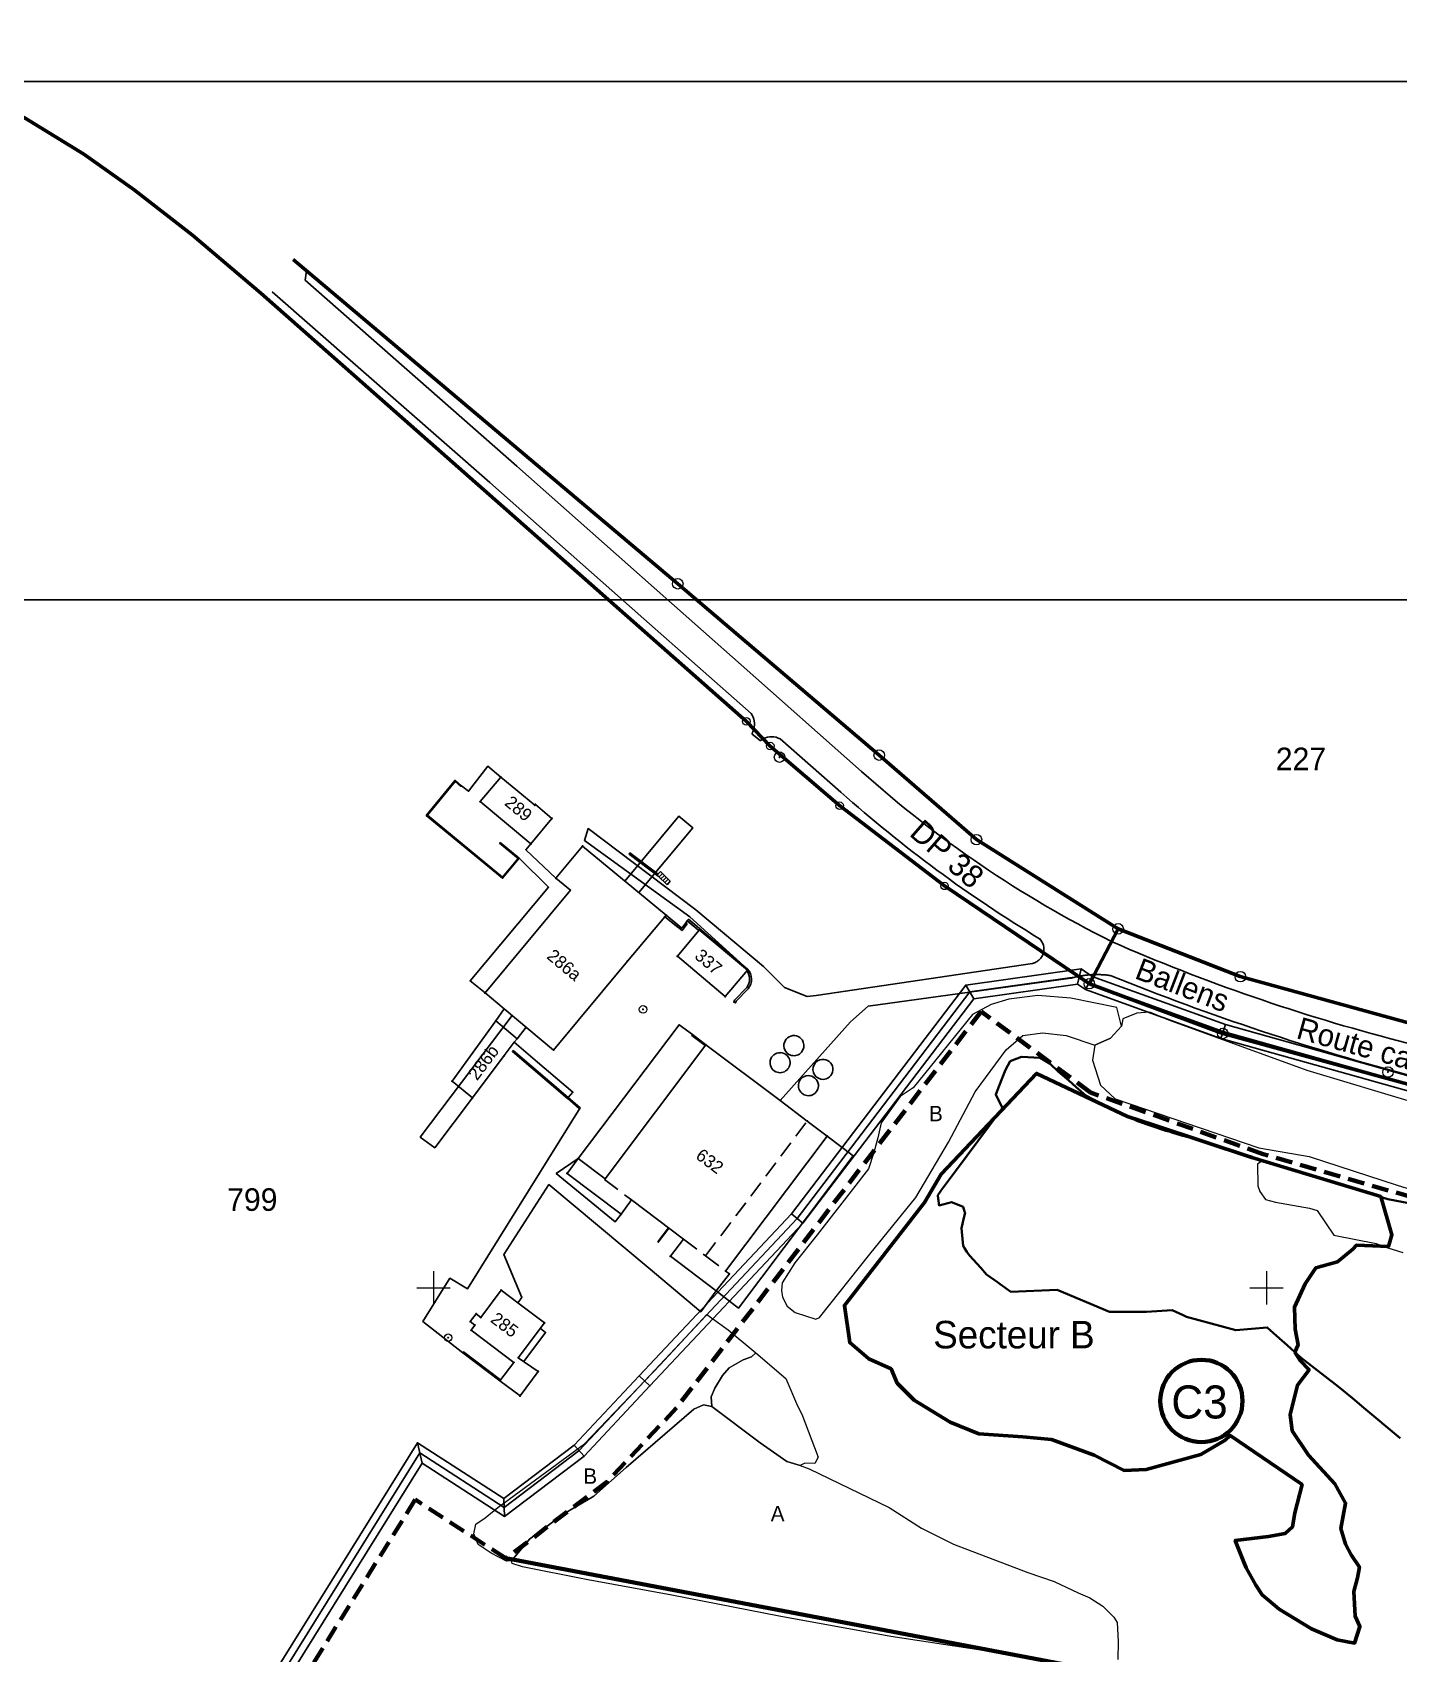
# Model space of a CAD drawing. Header units: metres. Extents: x 520385 to 521901, y 155400 to 156504.
# Drawn here: x 520903.7 to 521231.7, y 156112.3 to 156501.3 of the extents above; entities that cross this region are included whole.
import ezdxf

# ---------------------------------------------------------------- set-up
doc = ezdxf.new("R2010")
doc.units = ezdxf.units.M
doc.linetypes.add('HIDDEN', pattern=[6, 4, -2])
for name, color, linetype in [('A0260', 7, 'Continuous'), ('B0261', 7, 'Continuous'), ('CADRE_RESEAU', 7, 'Continuous'), ('CDS_BATIMENTS', 7, 'Continuous'), ('CDS_NATURES', 7, 'Continuous'), ('OBJETS_DIVERS', 7, 'Continuous'), ('ORTHOT_04-02-2022', 7, 'Continuous'), ('P_RIM_TRE_EXPLOITATION', 7, 'Continuous'), ('P_RIM_TRE_EXTRACTION', 7, 'Continuous'), ('POCHAGE', 7, 'Continuous'), ('POINTS', 7, 'Continuous'), ('PROJET_CASIER', 7, 'Continuous'), ('PROPRIETE_IMMEUBLES', 7, 'Continuous'), ('REMBLAIS', 7, 'Continuous'), ('SECTEUR_CUBAGE', 7, 'Continuous'), ('SECTEUR_NON_EXPLOITE0263', 7, 'Continuous'), ('TXT-CDS', 7, 'Continuous'), ('TXT-IM', 7, 'Continuous'), ('TXT-ODL', 7, 'Continuous')]:
    doc.layers.add(name, color=color, linetype=linetype)

# ---------------------------------------------------------------- blocks, each defined once
blk = doc.blocks.new('1')
at = {"layer": 'POINTS', "color": 8, "lineweight": 15}
blk.add_circle((0, 0), 0.7, dxfattribs=at)
at = {"layer": 'POINTS', "color": 7}
blk.add_circle((0, 0), 0.05, dxfattribs=at)
blk = doc.blocks.new('2')
at = {"layer": 'POINTS', "color": 8, "lineweight": 15}
blk.add_circle((0, 0), 0.5, dxfattribs=at)
at = {"layer": 'POINTS', "color": 7}
blk.add_circle((0, 0), 0.05, dxfattribs=at)
blk = doc.blocks.new('6')
at = {"layer": 'POINTS', "color": 8}
blk.add_circle((0, 0), 0.05, dxfattribs=at)
blk = doc.blocks.new('*G20')
at = {"layer": 'CADRE_RESEAU', "color": 136}
blk.add_polyline3d([(-1.94, 984, 0), (1226.06, 984, 0), (1226.06, 0, 0), (-1.94, 0, 0)], close=True, dxfattribs=at)
blk.add_polyline3d([(223.28, 497.49, 0), (321.3, 654.91, 0), (341.52, 641.83, 0), (359.56, 655.46, 0), (375.27, 672.17, 0), (411.91, 711.15, 0), (453.33, 765.54, 0), (479.62, 769.23, 0), (481.89, 767.69, 0), (514.16, 756.05, 0), (559.21, 743.4, 0), (600.13, 730.67, 0), (683.09, 708.23, 0), (757.28, 686.24, 0), (784.33, 680.04, 0), (811.56, 679, 0), (832.36, 682.86, 0), (844.33, 679.28, 0), (1018.99, 492.38, 0)], dxfattribs=at)
blk = doc.blocks.new('*G21')
at = {"layer": 'CADRE_RESEAU', "color": 136}
blk.add_polyline3d([(0, 984, 0), (1228, 984, 0), (1228, 0, 0), (0, 0, 0)], close=True, dxfattribs=at)
blk.add_polyline3d([(225.22, 497.49, 0), (323.24, 654.91, 0), (343.46, 641.83, 0), (361.5, 655.46, 0), (377.21, 672.17, 0), (413.85, 711.15, 0), (455.27, 765.54, 0), (481.56, 769.23, 0), (483.83, 767.69, 0), (516.1, 756.05, 0), (561.15, 743.4, 0), (602.08, 730.67, 0), (685.03, 708.23, 0), (759.22, 686.24, 0), (786.27, 680.04, 0), (813.5, 679, 0), (834.31, 682.86, 0), (846.27, 679.28, 0), (1020.93, 492.38, 0)], dxfattribs=at)
blk.add_blockref('*G20', (1.94, 0), dxfattribs=at)
blk = doc.blocks.new('*G23')
at = {"layer": 'P_RIM_TRE_EXTRACTION', "color": 2}
for points in [[(52.18, 485.1, 0), (51.33, 481.44, 0), (26.43, 477.95, 0), (24.51, 481.22, 0)], [(54.83, 483.3, 0), (53.23, 480.16, 0), (51.33, 481.44, 0), (52.18, 485.1, 0)], [(86.83, 471.76, 0), (85.76, 468.42, 0), (53.23, 480.16, 0), (54.83, 483.3, 0)], [(24.51, 481.22, 0), (26.43, 477.95, 0), (-14.61, 424.06, 0), (-17.29, 426.32, 0)], [(131.84, 459.12, 0), (130.85, 455.77, 0), (85.76, 468.42, 0), (86.83, 471.76, 0)], [(-17.29, 426.32, 0), (-14.61, 424.06, 0), (-51.32, 385.02, 0), (-53.87, 387.42, 0)], [(-53.87, 387.42, 0), (-51.32, 385.02, 0), (-67.13, 368.2, 0), (-69.48, 370.81, 0)], [(-107.11, 371.39, 0), (-106.02, 366.51, 0), (-202.9, 210.92, 0), (-206.27, 212.14, 0)], [(-86.42, 358, 0), (-86.26, 353.73, 0), (-106.02, 366.51, 0), (-107.11, 371.39, 0)], [(-69.48, 370.81, 0), (-67.13, 368.2, 0), (-86.26, 353.73, 0), (-86.42, 358, 0)]]:
    blk.add_polyline3d(points, close=True, dxfattribs=at)
blk = doc.blocks.new('*G28')
at = {"layer": 'OBJETS_DIVERS', "color": 8}
for p, q in [((0, 0), (-0.843, -0.837)), ((0, 0), (2.318, -2.261)), ((-0.537, -1.069), (1.571, -3.192)), ((0.464, -0.452), (-0.349, -1.259)), ((0.927, -0.904), (0.108, -1.718)), ((1.391, -1.357), (0.564, -2.178)), ((1.854, -1.809), (1.02, -2.637)), ((2.318, -2.261), (1.571, -3.192))]:
    blk.add_line(p, q, dxfattribs=at)
blk = doc.blocks.new('*G29')
at = {"layer": 'OBJETS_DIVERS', "color": 8}
blk.add_line((0, 0), (14.22, -11.94), dxfattribs=at)
for points in [[(14.01, -12.4, 0), (14.16, -12.22, 0), (2.62, -2.57, 0), (2.51, -2.7, 0), (-0.29, -0.34, 0), (0, 0, 0)], [(14.33, -16.68, 0), (11.47, -19.64, 0), (11.32, -20.07, 0), (10.89, -19.91, 0), (11.08, -19.4, 0), (13.99, -16.38, 0)]]:
    blk.add_polyline3d(points, dxfattribs=at)
for radius, start, end in [(3.2, 321.094, 38.2159), (3.65, 320.7681, 41.8666)]:
    blk.add_arc((11.5, -14.38), radius, start, end, dxfattribs=at)
blk = doc.blocks.new('*G30')
at = {"layer": 'OBJETS_DIVERS', "color": 8}
for start, end in [(165.8142, 356.6807), (356.693, 165.802)]:
    blk.add_arc((-2.41, 0.14), 2.41, start, end, dxfattribs=at)
blk = doc.blocks.new('*G31')
at = {"layer": 'OBJETS_DIVERS', "color": 8}
for start, end in [(107.733, 288.2578), (288.259, 107.7318)]:
    blk.add_arc((0.73, -2.3), 2.41, start, end, dxfattribs=at)
blk = doc.blocks.new('*G32')
at = {"layer": 'OBJETS_DIVERS', "color": 8}
for start, end in [(21.0257, 193.8726), (193.8706, 21.0276)]:
    blk.add_arc((2.34, 0.58), 2.41, start, end, dxfattribs=at)
blk = doc.blocks.new('*G33')
at = {"layer": 'OBJETS_DIVERS', "color": 8}
for centre, start, end in [((1.02, 2.18), 88.1433, 244.9266), ((1.01, 2.19), 245.3059, 87.764)]:
    blk.add_arc(centre, 2.41, start, end, dxfattribs=at)
blk = doc.blocks.new('*G34')
at = {"layer": 'OBJETS_DIVERS', "color": 8, "linetype": 'HIDDEN'}
blk.add_line((5.341, -4.028), (29.747, 28.33), dxfattribs=at)
blk.add_polyline3d([(0, 0, 0), (5.341, -4.028, 0), (10.156, -7.659, 0)], dxfattribs=at)
blk = doc.blocks.new('H101', base_point=(0, 0))
at = {"layer": 'CADRE_RESEAU', "color": 7, "lineweight": 9}
for p, q in [((0, 2), (0, -2)), ((-2, 0), (2, 0))]:
    blk.add_line(p, q, dxfattribs=at)
blk = doc.blocks.new('*G38')
at = {"layer": 'CADRE_RESEAU', "color": 7, "lineweight": 9, "xscale": 2, "yscale": 2, "zscale": 2}
for p in [(120.53, -84.5), (320.53, -84.5)]:
    blk.add_blockref('H101', p, dxfattribs=at)

msp = doc.modelspace()

# ---------------------------------------------------------------- linework, layer by layer
at = {"layer": 'A0260', "color": 48, "lineweight": 20}
msp.add_polyline3d([(521150.43, 156110.19, 672.83), (521109.81, 156116.36, 673.59), (521082.98, 156121.25, 674.81), (521057.21, 156126.29, 675.92), (521036.71, 156130.05, 676.52), (521021.4, 156133.1, 677.4), (521018.94, 156133.88, 677.56), (521018.75, 156134.49, 677.69), (521018.75, 156134.49, 677.69), (521023.1, 156139.72, 677.7), (521031.35, 156145.77, 677.39), (521038.51, 156150.02, 677.12), (521046.3, 156156.89, 676.31), (521062.54, 156170.89, 675.53), (521064.85, 156171.94, 675.42), (521066.87, 156171.56, 675.28), (521078.43, 156162.86, 674.88), (521084.82, 156158.32, 674.86), (521088.09, 156157.42, 674.43), (521090.21, 156156.56, 673.91), (521109.44, 156147.35, 673.02), (521117.22, 156142.37, 672.96), (521124.84, 156138.49, 672.85), (521142.73, 156131.68, 672.82), (521149, 156129.55, 672.58), (521154.81, 156126.81, 672.2), (521157.61, 156125.61, 671.96), (521160.69, 156123.67, 671.44), (521163.36, 156121, 671.26), (521164.16, 156119.73, 671.44), (521164.42, 156115.13, 671.43), (521164.36, 156110.85, 673)], dxfattribs=at)
at = {"layer": 'B0261', "color": 37, "lineweight": 20}
for points in [[(521083.71, 156201.25, 675.65), (521083.57, 156199.39, 675.68), (521083.82, 156197.81, 675.57), (521084.95, 156195.66, 675.43), (521086.82, 156194.13, 675.35), (521091.82, 156192.48, 675.4), (521092.73, 156192.92, 675.11), (521104.82, 156208.08, 674.95), (521115.82, 156221.74, 674), (521123.67, 156235.02, 675.38), (521130.08, 156247.1, 676.2), (521137.5, 156257.14, 676.22), (521141.49, 156260.56, 676.6), (521146.23, 156261.19, 676.46), (521151.95, 156260.57, 676.06), (521158.82, 156258.24, 676.42), (521162.57, 156259.96, 679.31), (521165.2, 156262.84, 680.37), (521164.1, 156267.32, 678.62), (521153.06, 156269.53, 679.22), (521145.08, 156270.15, 679.46), (521138.15, 156269.29, 679.24), (521133.92, 156268.06, 678.98), (521129.44, 156265.61, 678.58), (521120.66, 156254.75, 677.62), (521115.2, 156248, 677), (521112.08, 156245.97, 676.53), (521107.54, 156239.59, 676.19), (521106.68, 156236.04, 676.14), (521105.76, 156232.48, 676.01), (521104.43, 156228.6, 675.98), (521100.27, 156223.23, 675.87), (521092.17, 156212.72, 675.79), (521086.76, 156206.04, 675.69), (521083.71, 156201.25, 675.65)], [(521018.75, 156134.49, 677.69), (521017.58, 156134.42, 677.75), (521013.86, 156136.39, 677.95), (521010.73, 156138.42, 678.08), (521009.7, 156141.01, 678.17), (521010.19, 156143.32, 678.14), (521012.41, 156144.87, 678.11), (521015.5, 156147.35, 677.86), (521036.3, 156162.57, 677.22), (521054.42, 156181.58, 676.36), (521065.62, 156193.59, 675.94), (521070.77, 156189.99, 675.95), (521077.39, 156184.46, 675.18), (521076.41, 156183.48, 674.98), (521074.36, 156182.78, 675.15), (521071.05, 156180.86, 675.37), (521069.45, 156178.98, 675.26), (521067.56, 156175.98, 675.01), (521066.68, 156173.84, 675.23), (521066.87, 156171.56, 675.28), (521064.85, 156171.94, 675.42), (521062.54, 156170.89, 675.53), (521046.3, 156156.89, 676.31), (521038.51, 156150.02, 677.12), (521031.35, 156145.77, 677.39), (521023.1, 156139.72, 677.7), (521018.75, 156134.49, 677.69)], [(521077.39, 156184.46, 675.18), (521084.64, 156178.24, 674.4), (521087.41, 156171.75, 673.53), (521088.48, 156169.68, 673.06), (521092.42, 156159.38, 672.28), (521091.58, 156157.89, 672.65), (521089.15, 156157.96, 673.94), (521088.09, 156157.42, 674.43), (521084.82, 156158.32, 674.86), (521078.43, 156162.86, 674.88), (521066.87, 156171.56, 675.28), (521066.68, 156173.84, 675.23), (521067.56, 156175.98, 675.01), (521069.45, 156178.98, 675.26), (521071.05, 156180.86, 675.37), (521074.36, 156182.78, 675.15), (521076.41, 156183.48, 674.98), (521077.39, 156184.46, 675.18)]]:
    msp.add_polyline3d(points, close=True, dxfattribs=at)
msp.add_polyline3d([(521236.42, 156244.18, 676.03), (521209.78, 156252.22, 677.27), (521176.53, 156264.28, 678.47), (521172, 156266.16, 678.48), (521168.88, 156265.93, 678.88), (521165.49, 156264.6, 679.78), (521165.2, 156262.84, 680.37), (521162.57, 156259.96, 679.31), (521158.82, 156258.24, 676.42), (521158.82, 156258.24, 676.42), (521158.23, 156254.67, 675.42), (521160.16, 156248.63, 675.06), (521163.66, 156245.4, 674.95), (521198.16, 156233.66, 674.05), (521210.22, 156231.58, 674.06), (521231.41, 156224.67, 673.37), (521245.59, 156220.3, 672.39)], dxfattribs=at)
at = {"layer": 'CDS_BATIMENTS', "color": 8, "lineweight": 20}
msp.add_line((521017.02, 156266.95), (521012.41, 156270.79), dxfattribs=at)
for points in [[(521016.18, 156322.61, 0), (521011.23, 156316.71, 0), (521023.43, 156306.55, 0)], [(521023.43, 156306.55, 0), (521028.48, 156312.68, 0), (521024.5, 156316.01, 0), (521024.34, 156315.88, 0), (521016.18, 156322.61, 0)], [(521029.43, 156298.32, 0), (521035.83, 156306.05, 0), (521055.88, 156289.46, 0), (521055.56, 156289.06, 0)], [(521029.43, 156298.32, 0), (521032.89, 156295.47, 0), (521012.41, 156270.79, 0)], [(521055.56, 156289.06, 0), (521046.61, 156278.45, 0), (521028.86, 156257.09, 0), (521017.02, 156266.95, 0)], [(521075.4, 156276.26, 0), (521070.08, 156269.91, 0), (521058.58, 156279.59, 0), (521063.75, 156285.78, 0)], [(521063.75, 156285.78, 0), (521063.86, 156285.91, 0), (521075.4, 156276.26, 0)], [(521014.96, 156264.11, 0), (521004.48, 156249.64, 0), (521009.39, 156245.64, 0), (521017.03, 156255.75, 0), (521019.43, 156258.95, 0)], [(521019.43, 156258.95, 0), (521020.08, 156259.81, 0), (521014.96, 156264.11, 0)], [(521034.76, 156231.07, 0), (521041.24, 156226.21, 0), (521065.42, 156258.37, 0), (521083.22, 156244.97, 0)], [(521083.22, 156244.97, 0), (521089.77, 156240.05, 0), (521094.58, 156236.42, 0)], [(521094.58, 156236.42, 0), (521070.17, 156204.06, 0), (521071.07, 156203.36, 0), (521067.9, 156199.29, 0)], [(521045.08, 156217.67, 0), (521032.1, 156227.49, 0), (521034.76, 156231.07, 0)], [(521067.9, 156199.29, 0), (521056.9, 156207.6, 0), (521060.02, 156211.72, 0), (521047.53, 156221.13, 0), (521045.08, 156217.67, 0)], [(521015.99, 156177.74, 0), (521019.32, 156182.15, 0), (521009.06, 156189.84, 0), (521009.99, 156191.08, 0), (521008.87, 156191.92, 0), (521010.27, 156193.77, 0), (521011.38, 156192.93, 0), (521016.26, 156199.45, 0), (521020.26, 156196.45, 0)], [(521020.26, 156196.45, 0), (521026.69, 156191.63, 0), (521020.39, 156183.25, 0), (521025.19, 156179.99, 0), (521020.8, 156174.08, 0), (521015.99, 156177.74, 0)]]:
    msp.add_polyline3d(points, dxfattribs=at)
at = {"layer": 'CDS_NATURES', "color": 8}
for p, q in [((521076.44, 156332.98), (521078.54, 156331.29)), ((521083.26, 156331.74), (521097.85, 156318.94)), ((521014.96, 156264.11), (521017.02, 156266.95)), ((521231.72, 156259.32), (521237.8, 156257.68))]:
    msp.add_line(p, q, dxfattribs=at)
at = {"layer": 'CDS_NATURES', "color": 8, "linetype": 'HIDDEN'}
for p, q in [((521076.95, 156334.11), (521079.22, 156331.76)), ((521164.39, 156286.18), (521162.81, 156283.15)), ((521146.47, 156280.44), (521154.87, 156274.77)), ((521162.81, 156283.15), (521158.64, 156275.2))]:
    msp.add_line(p, q, dxfattribs=at)
at = {"layer": 'CDS_NATURES', "color": 8}
for points in [[(521102.82, 156323.96, 0), (521073.87, 156349.52, 0), (521055.83, 156365.51, 0), (521020.04, 156397.2, 0), (520969.24, 156441.83, 0), (520969.58, 156444.1, 0)], [(520961.33, 156439.07, 0), (521013.55, 156393.3, 0), (521050.53, 156360.57, 0), (521076.29, 156337.86, 0)], [(521012.41, 156270.79, 0), (521008.8, 156273.69, 0), (521027.66, 156296.17, 0), (521020.61, 156303.1, 0), (521016.63, 156298.3, 0), (520998.3, 156313.39, 0), (521005.22, 156321.83, 0), (521006.76, 156320.5, 0), (521008.47, 156319.21, 0), (521013.06, 156325.19, 0), (521016.18, 156322.61, 0)], [(521143.83, 156277.89, 0), (521091.92, 156270.18, 0), (521089.75, 156269.96, 0), (521084.26, 156272.09, 0), (521079.27, 156277.11, 0), (521062.99, 156290.74, 0), (521037.19, 156310.22, 0), (521036.28, 156307.4, 0), (521061.58, 156289.03, 0), (521075.45, 156276.53, 0), (521075.4, 156276.26, 0)], [(521023.43, 156306.55, 0), (521022.17, 156305.16, 0), (521029.43, 156298.32, 0)], [(521153.02, 156274.32, 0), (521104.4, 156267.65, 0), (521100.11, 156263.88, 0), (521083.22, 156244.97, 0)], [(521015.99, 156177.74, 0), (521007.08, 156184.47, 0), (520997.44, 156191.95, 0), (521003.97, 156202.31, 0), (521008.16, 156199.77, 0), (521035.23, 156243.23, 0), (521032.36, 156245.67, 0), (521033.49, 156247, 0), (521025.02, 156254.2, 0), (521019.43, 156258.95, 0)], [(521067.9, 156199.29, 0), (521073.22, 156195.17, 0), (521100.75, 156231.71, 0), (521094.58, 156236.42, 0)], [(521034.76, 156231.07, 0), (521029.49, 156227.49, 0), (521043.61, 156215.85, 0), (521045.08, 156217.67, 0)], [(521067.9, 156199.29, 0), (521064.19, 156194.29, 0), (521051.56, 156204.9, 0), (521027.75, 156224.8, 0), (521016.92, 156208.01, 0), (521021.2, 156197.71, 0), (521020.26, 156196.45, 0)]]:
    msp.add_polyline3d(points, dxfattribs=at)
at = {"layer": 'CDS_NATURES', "color": 8, "linetype": 'HIDDEN'}
for points in [[(520969.58, 156444.1, 0), (521058.68, 156368.99, 0), (521107.04, 156327.86, 0), (521130.39, 156307.58, 0), (521164.39, 156286.18, 0)], [(521164.39, 156286.18, 0), (521193.72, 156274.71, 0), (521240.22, 156261.91, 0), (521242.94, 156263.85, 0), (521261.7, 156277.11, 0), (521278.19, 156288.87, 0), (521281.99, 156291.52, 0), (521296.97, 156301.66, 0), (521316.59, 156314.84, 0), (521332.51, 156325.67, 0), (521336.31, 156327.64, 0), (521357.28, 156338.35, 0), (521378.14, 156349.18, 0), (521384.47, 156352.48, 0), (521398.76, 156360.6, 0), (521419.86, 156372.63, 0), (521433, 156380.23, 0), (521455.85, 156392.98, 0), (521461.4, 156396.12, 0), (521466.06, 156398.34, 0)], [(521055.56, 156289.06, 0), (521059.71, 156285.78, 0), (521060.91, 156287.34, 0), (521060.59, 156287.58, 0), (521060.95, 156288.13, 0), (521063.75, 156285.78, 0)]]:
    msp.add_polyline3d(points, dxfattribs=at)
at = {"layer": 'CDS_NATURES', "color": 8}
for centre, radius, start, end in [((521072.74, 156335.3), 4.37, 344.1457, 35.818), ((521072.71, 156335.32), 4.4, 327.9127, 344.0588), ((521081.18, 156328.21), 4.06, 118.9678, 130.5815), ((521081.21, 156328.17), 4.11, 60.2491, 119.07), ((521282.32, 156523.32), 268.26, 227.9998, 243.5438), ((521311.45, 156559.01), 321.34, 228.3393, 238.9147), ((521143.07, 156281.32), 3.51, 345.5675, 45.4562), ((521345.83, 156700.74), 455.94, 246.3329, 255.5067), ((521387.49, 156829.52), 598.4, 247.93825, 255.29847)]:
    msp.add_arc(centre, radius, start, end, dxfattribs=at)
at = {"layer": 'CDS_NATURES', "color": 8, "linetype": 'HIDDEN'}
for centre, radius, start, end in [((521143.07, 156281.32), 3.51, 282.416, 345.5568), ((521159.17, 156253.23), 21.97, 101.3049, 106.255), ((521159.27, 156252.82), 22.39, 91.6171, 101.3368), ((521159.26, 156252.95), 22.26, 81.0382, 91.6105)]:
    msp.add_arc(centre, radius, start, end, dxfattribs=at)
at = {"layer": 'OBJETS_DIVERS', "color": 8}
for points in [[(521016.01, 156306.92, 0), (521020.61, 156303.1, 0), (521016.63, 156298.3, 0), (520998.3, 156313.39, 0), (521005.22, 156321.83, 0), (521006.76, 156320.5, 0), (521006.63, 156320.35, 0), (521005.25, 156321.54, 0), (520998.58, 156313.42, 0), (521016.6, 156298.58, 0), (521020.33, 156303.07, 0), (521015.89, 156306.77, 0)], [(521055.56, 156289.06, 0), (521059.71, 156285.78, 0), (521060.91, 156287.34, 0), (521060.59, 156287.58, 0), (521059.64, 156286.34, 0), (521055.88, 156289.46, 0)], [(521062.2, 156260.79, 0), (521065.42, 156258.37, 0), (521065.27, 156258.17, 0), (521062.05, 156260.59, 0)], [(521019.17, 156256.98, 0), (521032.36, 156245.67, 0), (521035.23, 156243.23, 0), (521035.04, 156243, 0), (521032.17, 156245.45, 0), (521018.98, 156256.76, 0)], [(521053.86, 156211.06, 0), (521056.41, 156214.44, 0), (521056.53, 156214.35, 0), (521053.98, 156210.97, 0)], [(521015.99, 156177.74, 0), (521007.08, 156184.47, 0), (521007.21, 156184.64, 0), (521016.13, 156177.92, 0)]]:
    msp.add_polyline3d(points, close=True, dxfattribs=at)
for points in [[(521045.99, 156297.65, 0), (521058.91, 156313.21, 0), (521062.29, 156310.42, 0), (521049.29, 156294.92, 0)], [(521054, 156298.83, 0), (521046.99, 156304.13, 0), (521047.2, 156304.41, 0), (521053.95, 156299.31, 0)], [(521018.88, 156265.4, 0), (520996.87, 156236.2, 0), (521000.34, 156233.65, 0), (521009.39, 156245.64, 0), (521017.03, 156255.75, 0), (521019.43, 156258.95, 0), (521020.08, 156259.81, 0), (521022.29, 156262.56, 0)], [(521062.2, 156260.79, 0), (521058.98, 156263.18, 0), (521034.76, 156231.07, 0)], [(521021.71, 156182.36, 0), (521026.96, 156189.34, 0), (521025.69, 156190.29, 0)]]:
    msp.add_polyline3d(points, dxfattribs=at)
at = {"layer": 'OBJETS_DIVERS', "color": 8, "linetype": 'HIDDEN'}
msp.add_polyline3d([(521041.24, 156226.21, 0), (521041.08, 156226, 0), (521047.53, 156221.13, 0)], dxfattribs=at)
at = {"layer": 'ORTHOT_04-02-2022', "color": 7}
msp.add_polyline3d([(520649.36, 155704.97, 0), (521725.57, 155704.97, 0), (521725.57, 156365.11, 0), (520649.36, 156365.11, 0)], close=True, dxfattribs=at)
msp.add_polyline3d([(520649.36, 155704.97, 0), (521725.55, 155704.97, 0), (521725.55, 156365.11, 0), (520649.36, 156365.11, 0), (520649.36, 155704.97, 0)], dxfattribs=at)
at = {"layer": 'P_RIM_TRE_EXPLOITATION', "color": 161, "linetype": 'HIDDEN', "lineweight": 158}
msp.add_polyline3d([(521498.38, 155950.51, 0), (521464.18, 156160.1, 0), (521444.64, 156162.5, 0), (521434.84, 156164.32, 0), (521352.46, 156187.87, 0), (521350.23, 156188.35, 0), (521199.25, 156232.11, 0), (521157.77, 156246.9, 0), (521131.51, 156266.38, 0), (521058.35, 156171.2, 0), (521041.71, 156153.5, 0), (521017.41, 156135.13, 0), (520995.65, 156149.2, 0), (520903.52, 156001.25, 0)], dxfattribs=at)
at = {"layer": 'POCHAGE', "color": 253}
for points in [[(521023.43, 156306.55, 0), (521028.48, 156312.68, 0), (521024.5, 156316.01, 0), (521024.34, 156315.88, 0), (521016.18, 156322.61, 0), (521011.23, 156316.71, 0)], [(521012.41, 156270.79, 0), (521017.02, 156266.95, 0), (521028.86, 156257.09, 0), (521046.61, 156278.45, 0), (521055.56, 156289.06, 0), (521055.88, 156289.46, 0), (521035.83, 156306.05, 0), (521029.43, 156298.32, 0), (521032.89, 156295.47, 0)], [(521063.75, 156285.78, 0), (521058.58, 156279.59, 0), (521070.08, 156269.91, 0), (521075.4, 156276.26, 0), (521063.86, 156285.91, 0)], [(521014.96, 156264.11, 0), (521004.48, 156249.64, 0), (521009.39, 156245.64, 0), (521017.03, 156255.75, 0), (521019.43, 156258.95, 0), (521020.08, 156259.81, 0)], [(521067.9, 156199.29, 0), (521071.07, 156203.36, 0), (521070.17, 156204.06, 0), (521094.58, 156236.42, 0), (521089.77, 156240.05, 0), (521083.22, 156244.97, 0), (521065.42, 156258.37, 0), (521041.24, 156226.21, 0), (521034.76, 156231.07, 0), (521032.1, 156227.49, 0), (521045.08, 156217.67, 0), (521047.53, 156221.13, 0), (521060.02, 156211.72, 0), (521056.9, 156207.6, 0)], [(521015.99, 156177.74, 0), (521020.8, 156174.08, 0), (521025.19, 156179.99, 0), (521020.39, 156183.25, 0), (521026.69, 156191.63, 0), (521020.26, 156196.45, 0), (521016.26, 156199.45, 0), (521011.38, 156192.93, 0), (521010.27, 156193.77, 0), (521008.87, 156191.92, 0), (521009.99, 156191.08, 0), (521009.06, 156189.84, 0), (521019.32, 156182.15, 0)]]:
    msp.add_polyline3d(points, close=True, dxfattribs=at)
at = {"layer": 'PROJET_CASIER', "color": 7, "lineweight": 120}
msp.add_polyline3d([(521017.41, 156135.13, 0), (521227.41, 156095.24, 0), (521495.51, 155927.95, 0)], dxfattribs=at)
msp.add_circle((521184.38, 156172.88), 9.88, dxfattribs=at)
at = {"layer": 'PROPRIETE_IMMEUBLES', "color": 8, "lineweight": 60}
msp.add_line((521164.39, 156286.18), (521157.49, 156273.01), dxfattribs=at)
for points in [[(521157.49, 156273.01, 0), (521122.71, 156296.48, 0), (521097.53, 156315.74, 0), (521080.88, 156330.04, 0), (521075.15, 156335.97, 0), (520958.55, 156438.72, 0), (520942.18, 156452.63, 0), (520928.19, 156463.55, 0), (520916.09, 156472.07, 0), (520902.03, 156480.75, 0), (520848.76, 156501.3, 0)], [(520966.34, 156446.84, 0), (521058.68, 156368.99, 0), (521107.04, 156327.86, 0), (521130.39, 156307.58, 0), (521164.39, 156286.18, 0)], [(521240.22, 156261.91, 0), (521193.72, 156274.71, 0), (521164.39, 156286.18, 0)], [(521157.49, 156273.01, 0), (521189.52, 156261.08, 0), (521234.86, 156248.67, 0), (521274.98, 156236.15, 0), (521358.8, 156213.16, 0), (521432.91, 156191.71, 0), (521459.82, 156185.59, 0), (521487.09, 156184.38, 0), (521507.77, 156188.37, 0)]]:
    msp.add_polyline3d(points, dxfattribs=at)
at = {"layer": 'REMBLAIS', "color": 7, "lineweight": 40}
msp.add_polyline3d([(521244.26, 156218.4, 670.45), (521229.18, 156221.31, 670.44), (521215.48, 156225.55, 670.66), (521203.1, 156229.37, 671.21), (521202.57, 156229.42, 671.31), (521201.63, 156229.75, 671.4), (521200.95, 156229.78, 671.48), (521199.26, 156230.34, 671.57), (521198.13, 156230.95, 671.37), (521197.05, 156231.25, 671.46), (521196.59, 156231.41, 671.27), (521196.67, 156231.47, 671.32), (521193.07, 156232.59, 671.18), (521183.06, 156235.72, 671.4), (521179.62, 156236.59, 671.37), (521177.5, 156237.25, 671.49), (521176.63, 156237.52, 671.39), (521175.87, 156237.73, 671.55), (521169.08, 156240.06, 671.8), (521162.17, 156243.28, 671.97), (521156.6, 156246.16, 672.19), (521154.21, 156248.3, 674.08), (521152.55, 156249.75, 674.82), (521150.09, 156251.86, 675.15), (521148.06, 156253.81, 675.27), (521145.65, 156255.2, 675.39), (521141.18, 156255.49, 675.6), (521138.5, 156254.44, 675.63), (521137.37, 156252.32, 675.44), (521136.58, 156250.37, 675.15), (521135.85, 156248.52, 674.63), (521135.03, 156246.41, 673.82), (521135.54, 156245.4, 673.33), (521136.66, 156243.19, 672.91), (521133.54, 156239, 672.11), (521125.38, 156228.06, 671.03), (521122.95, 156224.8, 671.02), (521122.23, 156223.84, 670.8), (521121.09, 156222.25, 670.7), (521121.22, 156221.42, 668.36), (521121.22, 156221.43, 667.38), (521121.21, 156221.42, 667.47), (521121.21, 156221.41, 666.86), (521121.25, 156221.1, 666.28), (521121.37, 156220.19, 662.15), (521121.41, 156219.8, 661.28), (521122, 156219.95, 661.13), (521122, 156219.95, 661.13), (521123.8, 156220.41, 661.13), (521124.42, 156220.57, 661.32), (521126.22, 156219.85, 661.8), (521127.19, 156219.46, 662.3), (521127.55, 156218.37, 662.49), (521127.67, 156218.03, 662.38), (521127.3, 156216.47, 661.38), (521127.05, 156215.41, 661.04), (521126.79, 156214.35, 660.28), (521126.87, 156213.44, 660.1), (521127.17, 156210.14, 660.13), (521127.55, 156209.56, 660.01), (521128.11, 156208.63, 660.15), (521128.74, 156207.81, 660.09), (521131.42, 156204.81, 660.47), (521132.82, 156203.22, 660.16), (521135.44, 156201.36, 659.82), (521136.11, 156200.88, 659.91), (521138.64, 156199.09, 659.33), (521149.74, 156199.56, 659.4), (521162.31, 156194.27, 658.66), (521166.69, 156194.27, 658.95), (521171.23, 156194.25, 658.75), (521177.4, 156194.64, 658.95), (521179.99, 156193.45, 658.42), (521180.81, 156193.05, 658.48), (521192.63, 156189.9, 658.49), (521200.21, 156190.52, 658.36), (521203.74, 156187.32, 658.28), (521204.23, 156186.88, 658.43), (521208.3, 156183.2, 658.28), (521217.22, 156176.37, 658.13), (521220.64, 156173.52, 658.11), (521223.35, 156171.24, 658.25), (521232.14, 156163.94, 658.1)], dxfattribs=at)
at = {"layer": 'REMBLAIS', "color": 8, "lineweight": 20}
msp.add_polyline3d([(521244.26, 156218.4, 670.45), (521229.18, 156221.31, 670.44), (521215.48, 156225.55, 670.66), (521203.1, 156229.37, 671.21), (521202.57, 156229.42, 671.31), (521201.63, 156229.75, 671.4), (521200.95, 156229.78, 671.48), (521199.26, 156230.34, 671.57), (521198.13, 156230.95, 671.37), (521197.05, 156231.25, 671.46), (521196.59, 156231.41, 671.27), (521196.67, 156231.47, 671.32), (521193.07, 156232.59, 671.18), (521183.06, 156235.72, 671.4), (521179.62, 156236.59, 671.37), (521177.5, 156237.25, 671.49), (521176.63, 156237.52, 671.39), (521175.87, 156237.73, 671.55), (521169.08, 156240.06, 671.8), (521162.17, 156243.28, 671.97), (521156.6, 156246.16, 672.19), (521154.21, 156248.3, 674.08), (521152.55, 156249.75, 674.82), (521150.09, 156251.86, 675.15), (521148.06, 156253.81, 675.27), (521145.65, 156255.2, 675.39), (521141.18, 156255.49, 675.6), (521138.5, 156254.44, 675.63), (521137.37, 156252.32, 675.44), (521136.58, 156250.37, 675.15), (521135.85, 156248.52, 674.63), (521135.03, 156246.41, 673.82), (521135.54, 156245.4, 673.33), (521136.66, 156243.19, 672.91), (521133.54, 156239, 672.11), (521125.38, 156228.06, 671.03), (521122.95, 156224.8, 671.02), (521122.23, 156223.84, 670.8), (521121.09, 156222.25, 670.7), (521121.22, 156221.42, 668.36), (521121.22, 156221.43, 667.38), (521121.21, 156221.42, 667.47), (521121.21, 156221.41, 666.86), (521121.25, 156221.1, 666.28), (521121.37, 156220.19, 662.15), (521121.41, 156219.8, 661.28), (521122, 156219.95, 661.13), (521122, 156219.95, 661.13), (521123.8, 156220.41, 661.13), (521124.42, 156220.57, 661.32), (521126.22, 156219.85, 661.8), (521127.19, 156219.46, 662.3), (521127.55, 156218.37, 662.49), (521127.67, 156218.03, 662.38), (521127.3, 156216.47, 661.38), (521127.05, 156215.41, 661.04), (521126.79, 156214.35, 660.28), (521126.87, 156213.44, 660.1), (521127.17, 156210.14, 660.13), (521127.55, 156209.56, 660.01), (521128.11, 156208.63, 660.15), (521128.74, 156207.81, 660.09), (521131.42, 156204.81, 660.47), (521132.82, 156203.22, 660.16), (521135.44, 156201.36, 659.82), (521136.11, 156200.88, 659.91), (521138.64, 156199.09, 659.33), (521149.74, 156199.56, 659.4), (521162.31, 156194.27, 658.66), (521166.69, 156194.27, 658.95), (521171.23, 156194.25, 658.75), (521177.4, 156194.64, 658.95), (521179.99, 156193.45, 658.42), (521180.81, 156193.05, 658.48), (521192.63, 156189.9, 658.49), (521200.21, 156190.52, 658.36), (521203.74, 156187.32, 658.28), (521204.23, 156186.88, 658.43), (521208.3, 156183.2, 658.28), (521217.22, 156176.37, 658.13), (521220.64, 156173.52, 658.11), (521223.35, 156171.24, 658.25), (521232.14, 156163.94, 658.1)], dxfattribs=at)
at = {"layer": 'SECTEUR_CUBAGE', "color": 242, "lineweight": 60}
msp.add_polyline3d([(521206.82, 156184.62, 0), (521207.58, 156186.35, 0), (521206.91, 156190.13, 0), (521206.73, 156195.38, 0), (521209.26, 156200.99, 0), (521211.89, 156204.85, 0), (521217.08, 156206.28, 0), (521220.72, 156209.29, 0), (521221.63, 156210.28, 0), (521229.32, 156209.97, 0), (521230.12, 156212.71, 0), (521227.43, 156221.91, 0), (521196.5, 156231.34, 0), (521173.02, 156239.06, 0), (521166.62, 156241.11, 0), (521144.83, 156251.49, 0), (521121.89, 156227.29, 0), (521117.94, 156220.52, 0), (521098.7, 156195.79, 0), (521099.98, 156186.91, 0), (521104.58, 156183.02, 0), (521109.94, 156180.56, 0), (521111.38, 156177.15, 0), (521115.4, 156173.09, 0), (521124.05, 156167.82, 0), (521130.92, 156164.99, 0), (521141.51, 156164.26, 0), (521148.42, 156163.63, 0), (521158.62, 156159.86, 0), (521165.86, 156156.21, 0), (521171.09, 156156.46, 0), (521184.23, 156160.02, 0), (521190.11, 156163.45, 0), (521191.28, 156164.62, 0), (521208.57, 156152.81, 0), (521206.78, 156146.04, 0), (521206.24, 156142.7, 0), (521204.46, 156141.09, 0), (521200.47, 156140.38, 0), (521192.51, 156139.41, 0), (521194.61, 156134.2, 0), (521195.14, 156132.87, 0), (521197.44, 156128.64, 0), (521198.94, 156126.33, 0), (521203.06, 156122.93, 0), (521210.78, 156118.16, 0), (521216.95, 156115.56, 0), (521221.17, 156114.76, 0), (521222.43, 156118.72, 0), (521221.27, 156121.22, 0), (521220.96, 156127.18, 0), (521221.89, 156130.47, 0), (521222.32, 156133, 0), (521220.32, 156135.97, 0), (521218.95, 156138.53, 0), (521217.87, 156142.29, 0), (521218.99, 156148.37, 0), (521216.45, 156153.02, 0), (521210.07, 156159.86, 0), (521206.17, 156165.74, 0), (521205.69, 156169.65, 0), (521207.47, 156176.66, 0), (521210.25, 156180.38, 0), (521208.12, 156182.61, 0), (521206.82, 156184.62, 0)], close=True, dxfattribs=at)
at = {"layer": 'SECTEUR_NON_EXPLOITE0263', "color": 202, "lineweight": 20}
msp.add_polyline3d([(521243.18, 156218.59, 670.46), (521228.94, 156221.36, 670.44), (521199.21, 156230.65, 671.17), (521197.84, 156229.7, 658.88), (521197.94, 156224.54, 658.84), (521198.41, 156223.12, 658.81), (521199.8, 156221.22, 658.77), (521202.21, 156220.58, 658.73), (521210.31, 156219.11, 658.57), (521212.19, 156218.55, 658.51), (521216.14, 156212.68, 658.35), (521226.37, 156210.63, 657.98), (521227.87, 156209.99, 657.71), (521232.78, 156208.48, 657.95)], dxfattribs=at)

# ---------------------------------------------------------------- block references
at = {"layer": 'CADRE_RESEAU', "color": 136}
msp.add_blockref('*G21', (520673.5, 155505.5), dxfattribs=at)
at = {"layer": 'CADRE_RESEAU', "color": 0}
msp.add_blockref('*G38', (520879.47, 156284.5), dxfattribs=at)
at = {"layer": 'OBJETS_DIVERS', "color": 8}
for name, p in [('*G28', (521054.54, 156299.9)), ('*G29', (521061.23, 156288.48)), ('*G32', (521084.22, 156257.57)), ('*G33', (521082.21, 156251.87)), ('*G31', (521092.8, 156254.76)), ('*G30', (521092.45, 156248.4))]:
    msp.add_blockref(name, p, dxfattribs=at)
at = {"layer": 'OBJETS_DIVERS', "color": 8, "linetype": 'HIDDEN'}
msp.add_blockref('*G34', (521060.02, 156211.72), dxfattribs=at)
at = {"layer": 'P_RIM_TRE_EXTRACTION', "color": 2}
msp.add_blockref('*G23', (521103.3, 155791.46), dxfattribs=at)
at = {"layer": 'POINTS', "color": 0, "xscale": 1.8, "yscale": 1.8, "zscale": 1.8}
for name, p in [('1', (521058.68, 156368.99)), ('2', (521075.15, 156335.97)), ('2', (521080.88, 156330.04)), ('1', (521083.1, 156327.38, 684.3)), ('1', (521107.04, 156327.86)), ('6', (521016.18, 156322.61)), ('6', (521011.23, 156316.71)), ('6', (521024.34, 156315.88)), ('6', (521024.5, 156316.01)), ('2', (521097.53, 156315.74)), ('6', (521028.48, 156312.68)), ('1', (521130.39, 156307.58)), ('6', (521023.43, 156306.55)), ('6', (521035.83, 156306.05)), ('6', (521029.43, 156298.32)), ('6', (521032.89, 156295.47)), ('2', (521122.71, 156296.48)), ('6', (521055.56, 156289.06)), ('6', (521055.88, 156289.46)), ('6', (521063.86, 156285.91)), ('1', (521164.39, 156286.18)), ('6', (521046.61, 156278.45)), ('6', (521058.58, 156279.59)), ('6', (521075.4, 156276.26)), ('1', (521193.72, 156274.71)), ('1', (521157.49, 156273.01)), ('6', (521012.41, 156270.79)), ('6', (521070.08, 156269.91)), ('6', (521014.96, 156264.11)), ('2', (521050.34, 156266.85, 677.57)), ('1', (521189.52, 156261.08)), ('6', (521019.43, 156258.95)), ('6', (521020.08, 156259.81)), ('6', (521028.86, 156257.09)), ('6', (521065.42, 156258.37)), ('6', (521017.03, 156255.75)), ('1', (521229.18, 156251.81, 676.62)), ('6', (521004.48, 156249.64)), ('6', (521006.17, 156248.26)), ('6', (521009.39, 156245.64)), ('6', (521089.77, 156240.05)), ('6', (521094.58, 156236.42)), ('6', (521034.76, 156231.07)), ('6', (521032.1, 156227.49)), ('6', (521041.24, 156226.21)), ('6', (521045.08, 156217.67)), ('6', (521047.53, 156221.13)), ('6', (521060.02, 156211.72)), ('6', (521056.9, 156207.6)), ('6', (521070.17, 156204.06)), ('6', (521071.07, 156203.36)), ('6', (521016.26, 156199.45)), ('6', (521067.9, 156199.29)), ('6', (521008.87, 156191.92)), ('6', (521009.99, 156191.08)), ('6', (521010.27, 156193.77)), ('6', (521011.38, 156192.93)), ('6', (521026.69, 156191.63)), ('2', (521003.55, 156188.07, 679.41)), ('6', (521009.06, 156189.84)), ('6', (521020.39, 156183.25)), ('6', (521019.32, 156182.15)), ('6', (521025.19, 156179.99)), ('6', (521015.99, 156177.74)), ('6', (521020.8, 156174.08))]:
    msp.add_blockref(name, p, dxfattribs=at)

# ---------------------------------------------------------------- texts
at = {"layer": 'A0260', "color": 7}
msp.add_text('A', height=3.7, dxfattribs=at).set_placement((521081, 156144))
at = {"layer": 'B0261', "color": 7}
for p in [(521119, 156240), (521036, 156153)]:
    msp.add_text('B', height=3.7, dxfattribs=at).set_placement(p)
at = {"layer": 'PROJET_CASIER', "color": 7, "lineweight": 9}
msp.add_text('C3', height=7.92, dxfattribs=at).set_placement((521177.16, 156168.68))
at = {"layer": 'SECTEUR_CUBAGE', "color": 242, "lineweight": 9}
msp.add_text('Secteur B', height=6.6, dxfattribs=at).set_placement((521120, 156185.5))
at = {"layer": 'TXT-CDS', "color": 8}
for s, rotation, p in [('289', 320.22, (521016.88, 156316.06)), ('286a', 320.22, (521027, 156279.25)), ('337', 319.86, (521062.5, 156279.3)), ('286b', 53.01, (521010.5, 156249.6)), ('632', 323.01, (521062.75, 156231.25)), ('285', 323.1, (521013.5, 156192))]:
    msp.add_text(s, height=3.036, rotation=rotation, dxfattribs=at).set_placement(p)
at = {"layer": 'TXT-IM', "color": 8}
for s, p in [('227', (521202.25, 156324.25)), ('799', (520950.5, 156218.5))]:
    msp.add_text(s, height=5.412, dxfattribs=at).set_placement(p)
msp.add_text('DP 38', height=5.412, rotation=318.78, dxfattribs=at).set_placement((521114, 156308.75))
at = {"layer": 'TXT-ODL', "color": 8}
for s, rotation, p in [('Ballens', 338.9254, (521168.1, 156274.4)), ('Route cantonale n° 67b', 344.2919, (521206.9, 156260))]:
    msp.add_text(s, height=5.28, rotation=rotation, dxfattribs=at).set_placement(p)

doc.saveas('drawing.dxf')
